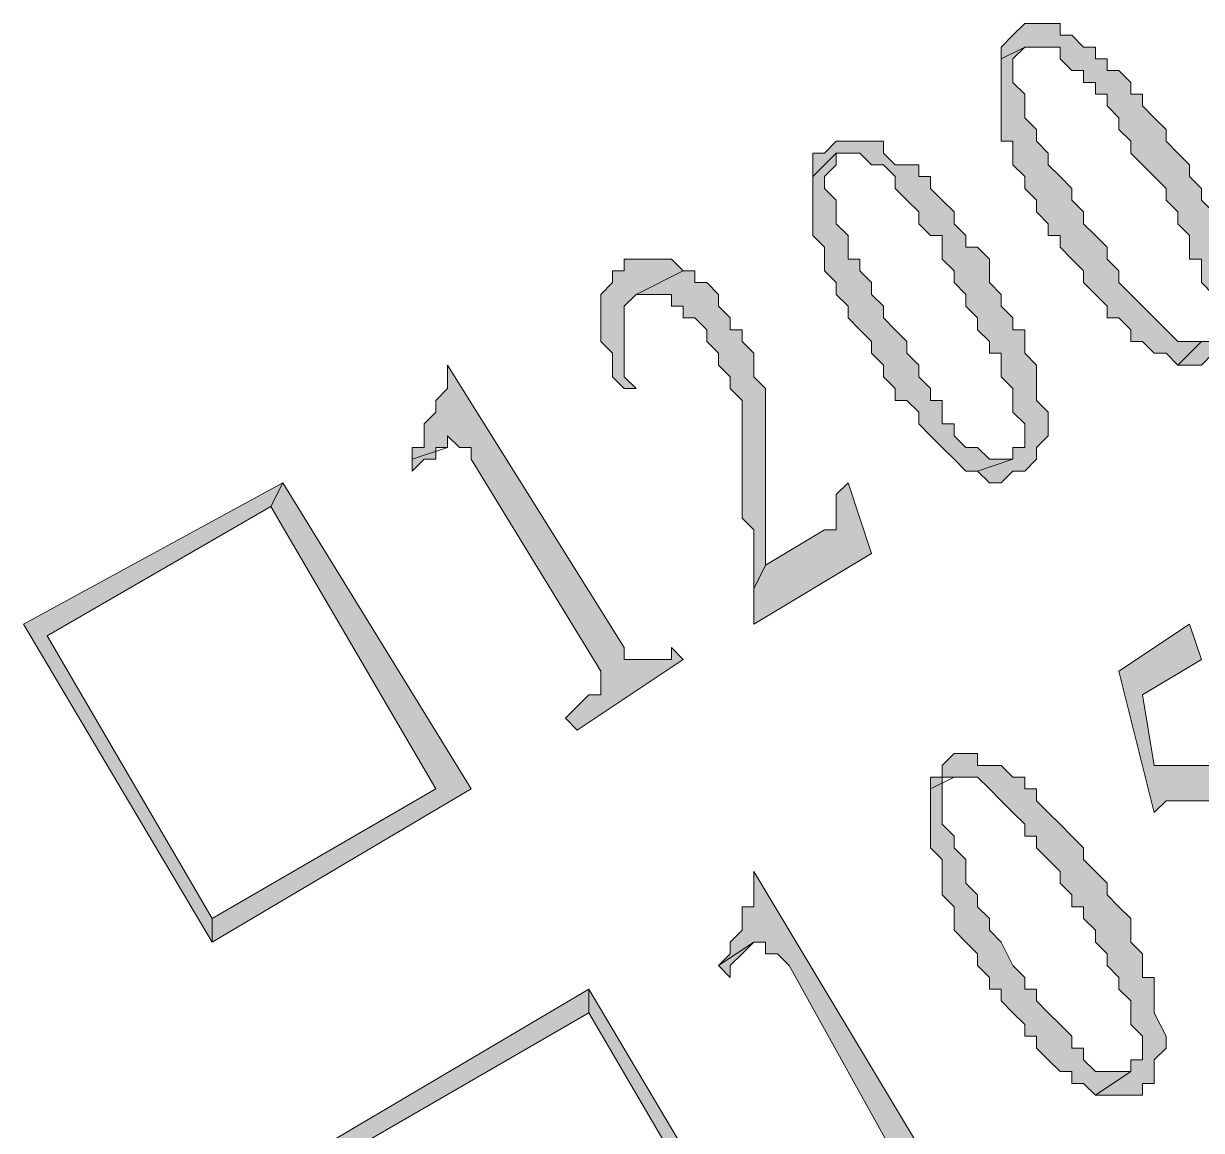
# Model space of a CAD drawing. Header units: millimetres. Extents: x 6 to 291, y 4 to 206.
# Drawn here: x 83.143 to 87.376, y 92.625 to 96.605 of the extents above; entities that cross this region are included whole.
import ezdxf

# ---------------------------------------------------------------- set-up
doc = ezdxf.new("R2010")
doc.units = ezdxf.units.MM
doc.layers.add('C00-00-00', color=7, linetype='Continuous')

msp = doc.modelspace()

# ---------------------------------------------------------------- hatches: boundary and pattern name
at = {"layer": 'C00-00-00'}
h = msp.add_hatch(color=256, dxfattribs=at)
h.dxf.hatch_style = 2
h.paths.add_polyline_path([(86.698665, 96.562339), (86.656331, 96.520006), (86.656331, 96.477672), (86.740998, 96.520006), (86.825665, 96.520006), (86.867998, 96.520006), (86.867998, 96.477672), (86.910331, 96.435339), (86.952665, 96.435339), (86.952665, 96.393006), (86.994998, 96.393006), (86.994998, 96.350672), (87.037331, 96.350672), (87.037331, 96.308339), (87.079665, 96.266006), (87.079665, 96.223672), (87.121998, 96.181339), (87.121998, 96.139006), (87.164331, 96.096672), (87.206665, 96.054339), (87.248998, 96.012006), (87.248998, 95.969672), (87.291331, 95.927339), (87.291331, 95.885006), (87.333665, 95.842672), (87.333665, 95.800339), (87.333665, 95.758006), (87.375998, 95.758006), (87.375998, 95.715672), (87.375998, 95.673339), (87.418331, 95.631006), (87.418331, 95.461672), (87.375998, 95.461672), (87.291331, 95.377006), (87.375998, 95.377006), (87.418331, 95.419339), (87.460665, 95.419339), (87.460665, 95.461672), (87.502998, 95.504006), (87.502998, 95.673339), (87.460665, 95.715672), (87.460665, 95.758006), (87.460665, 95.800339), (87.460665, 95.842672), (87.418331, 95.842672), (87.418331, 95.885006), (87.418331, 95.927339), (87.375998, 95.969672), (87.375998, 96.012006), (87.333665, 96.054339), (87.333665, 96.096672), (87.291331, 96.139006), (87.248998, 96.181339), (87.248998, 96.223672), (87.206665, 96.266006), (87.164331, 96.308339), (87.164331, 96.350672), (87.121998, 96.350672), (87.121998, 96.393006), (87.079665, 96.435339), (87.037331, 96.435339), (87.037331, 96.477672), (86.994998, 96.477672), (86.994998, 96.520006), (86.952665, 96.520006), (86.910331, 96.562339), (86.867998, 96.562339), (86.867998, 96.604672), (86.740998, 96.604672)])
h = msp.add_hatch(color=256, dxfattribs=at)
h.dxf.hatch_style = 2
h.paths.add_polyline_path([(86.65633, 96.47767), (86.65633, 96.308337), (86.65633, 96.266004), (86.65633, 96.181337), (86.698664, 96.181337), (86.698664, 96.139004), (86.698664, 96.09667), (86.740997, 96.054337), (86.740997, 96.012004), (86.78333, 95.96967), (86.78333, 95.927337), (86.825664, 95.885004), (86.825664, 95.84267), (86.867997, 95.84267), (86.867997, 95.800337), (86.91033, 95.758004), (86.952664, 95.71567), (86.952664, 95.673337), (86.994997, 95.631004), (87.03733, 95.58867), (87.03733, 95.546337), (87.079664, 95.546337), (87.121997, 95.504004), (87.121997, 95.46167), (87.16433, 95.46167), (87.206664, 95.419337), (87.248997, 95.419337), (87.29133, 95.377004), (87.375997, 95.46167), (87.333664, 95.46167), (87.29133, 95.46167), (87.248997, 95.504004), (87.206664, 95.546337), (87.16433, 95.58867), (87.121997, 95.631004), (87.079664, 95.673337), (87.079664, 95.71567), (87.03733, 95.758004), (87.03733, 95.800337), (86.994997, 95.84267), (86.952664, 95.885004), (86.952664, 95.927337), (86.91033, 95.96967), (86.91033, 96.012004), (86.867997, 96.054337), (86.825664, 96.09667), (86.825664, 96.139004), (86.78333, 96.181337), (86.78333, 96.22367), (86.740997, 96.266004), (86.740997, 96.308337), (86.740997, 96.35067), (86.698664, 96.393004), (86.698664, 96.47767), (86.740997, 96.520004)])
h = msp.add_hatch(color=256, dxfattribs=at)
h.dxf.hatch_style = 2
h.paths.add_polyline_path([(86.063666, 96.181338), (86.021333, 96.139005), (85.979, 96.139005), (85.979, 96.096672), (85.979, 96.054338), (86.063666, 96.139005), (86.148333, 96.139005), (86.190666, 96.096672), (86.233, 96.096672), (86.275333, 96.054338), (86.275333, 96.012005), (86.317666, 95.969672), (86.36, 95.927338), (86.36, 95.885005), (86.402333, 95.842672), (86.444666, 95.842672), (86.444666, 95.800338), (86.444666, 95.758005), (86.487, 95.715672), (86.487, 95.673338), (86.529333, 95.631005), (86.529333, 95.588672), (86.571666, 95.546338), (86.571666, 95.504005), (86.614, 95.461672), (86.614, 95.419338), (86.656333, 95.419338), (86.656333, 95.377005), (86.656333, 95.334672), (86.698666, 95.292338), (86.698666, 95.250005), (86.698666, 95.207672), (86.741, 95.165338), (86.741, 95.080672), (86.698666, 95.080672), (86.698666, 95.038338), (86.571666, 94.996005), (86.614, 94.953672), (86.656333, 94.953672), (86.698666, 94.996005), (86.741, 94.996005), (86.783333, 95.038338), (86.783333, 95.080672), (86.825666, 95.123005), (86.825666, 95.207672), (86.783333, 95.250005), (86.783333, 95.292338), (86.783333, 95.334672), (86.783333, 95.377005), (86.741, 95.419338), (86.741, 95.461672), (86.741, 95.504005), (86.698666, 95.504005), (86.698666, 95.546338), (86.656333, 95.588672), (86.656333, 95.631005), (86.614, 95.673338), (86.614, 95.715672), (86.614, 95.758005), (86.571666, 95.800338), (86.529333, 95.800338), (86.529333, 95.842672), (86.487, 95.885005), (86.487, 95.927338), (86.444666, 95.969672), (86.402333, 96.012005), (86.402333, 96.054338), (86.36, 96.054338), (86.36, 96.096672), (86.317666, 96.096672), (86.275333, 96.096672), (86.233, 96.139005), (86.233, 96.181338), (86.190666, 96.181338), (86.148333, 96.181338)])
h = msp.add_hatch(color=256, dxfattribs=at)
h.dxf.hatch_style = 2
h.paths.add_polyline_path([(85.978998, 96.054336), (85.978998, 95.969669), (85.978998, 95.885002), (85.978998, 95.842669), (86.021331, 95.800336), (86.021331, 95.758002), (86.021331, 95.715669), (86.063664, 95.673336), (86.063664, 95.631002), (86.105998, 95.588669), (86.105998, 95.546336), (86.148331, 95.504002), (86.190664, 95.461669), (86.190664, 95.419336), (86.232998, 95.377002), (86.232998, 95.334669), (86.275331, 95.292336), (86.275331, 95.250002), (86.317664, 95.250002), (86.359998, 95.207669), (86.359998, 95.165336), (86.402331, 95.123002), (86.444664, 95.080669), (86.486998, 95.038336), (86.529331, 94.996002), (86.571664, 94.996002), (86.698664, 95.038336), (86.613998, 95.038336), (86.571664, 95.080669), (86.529331, 95.080669), (86.486998, 95.123002), (86.486998, 95.165336), (86.444664, 95.165336), (86.444664, 95.207669), (86.444664, 95.250002), (86.402331, 95.250002), (86.402331, 95.292336), (86.359998, 95.334669), (86.359998, 95.377002), (86.317664, 95.419336), (86.317664, 95.461669), (86.275331, 95.504002), (86.232998, 95.546336), (86.232998, 95.588669), (86.190664, 95.631002), (86.190664, 95.673336), (86.148331, 95.715669), (86.148331, 95.758002), (86.105998, 95.758002), (86.105998, 95.800336), (86.105998, 95.842669), (86.063664, 95.885002), (86.063664, 95.927336), (86.063664, 95.969669), (86.021331, 96.012002), (86.021331, 96.054336), (86.063664, 96.096669), (86.063664, 96.139002)])
h = msp.add_hatch(color=256, dxfattribs=at)
h.dxf.hatch_style = 2
h.paths.add_polyline_path([(85.301665, 95.758004), (85.301665, 95.71567), (85.259332, 95.71567), (85.259332, 95.673337), (85.216998, 95.631004), (85.216998, 95.58867), (85.216998, 95.546337), (85.216998, 95.504004), (85.216998, 95.46167), (85.259332, 95.419337), (85.259332, 95.377004), (85.259332, 95.33467), (85.301665, 95.292337), (85.343998, 95.292337), (85.301665, 95.33467), (85.301665, 95.377004), (85.301665, 95.419337), (85.301665, 95.58867), (85.343998, 95.631004), (85.513332, 95.71567), (85.470998, 95.758004), (85.428665, 95.758004), (85.386332, 95.758004), (85.343998, 95.758004)])
h = msp.add_hatch(color=256, dxfattribs=at)
h.dxf.hatch_style = 2
h.paths.add_polyline_path([(85.513337, 95.715669), (85.344003, 95.631002), (85.386337, 95.631002), (85.42867, 95.631002), (85.471003, 95.631002), (85.471003, 95.588669), (85.513337, 95.588669), (85.513337, 95.546336), (85.55567, 95.546336), (85.598003, 95.504002), (85.598003, 95.461669), (85.640337, 95.419336), (85.640337, 95.377002), (85.68267, 95.334669), (85.68267, 95.292336), (85.725003, 95.250002), (85.725003, 95.165336), (85.725003, 95.123002), (85.725003, 95.038336), (85.725003, 94.826669), (85.767337, 94.784336), (85.767337, 94.572669), (85.80967, 94.657336), (85.80967, 95.165336), (85.80967, 95.207669), (85.80967, 95.292336), (85.767337, 95.334669), (85.767337, 95.377002), (85.767337, 95.419336), (85.725003, 95.461669), (85.725003, 95.504002), (85.68267, 95.504002), (85.68267, 95.546336), (85.640337, 95.588669), (85.640337, 95.631002), (85.598003, 95.673336), (85.55567, 95.673336), (85.55567, 95.715669)])
h = msp.add_hatch(color=256, dxfattribs=at)
h.dxf.hatch_style = 2
h.paths.add_polyline_path([(84.666667, 95.377003), (84.666667, 95.334669), (84.666667, 95.292336), (84.624333, 95.250003), (84.624333, 95.207669), (84.582, 95.165336), (84.582, 95.123003), (84.582, 95.080669), (84.539667, 95.080669), (84.539667, 95.038336), (84.666667, 95.080669), (84.666667, 95.123003), (84.709, 95.080669), (84.751333, 95.080669), (84.751333, 95.038336), (85.217, 94.276336), (85.217, 94.234003), (85.217, 94.191669), (85.174667, 94.191669), (85.132333, 94.149336), (85.09, 94.107003), (85.132333, 94.064669), (85.513333, 94.318669), (85.471, 94.361003), (85.471, 94.318669), (85.428667, 94.318669), (85.344, 94.318669), (85.301667, 94.318669), (85.301667, 94.361003)])
h = msp.add_hatch(color=256, dxfattribs=at)
h.dxf.hatch_style = 2
h.paths.add_polyline_path([(84.539664, 95.038336), (84.539664, 94.996003), (84.581997, 95.038336), (84.62433, 95.038336), (84.62433, 95.08067), (84.666664, 95.08067)])
h = msp.add_hatch(color=256, dxfattribs=at)
h.dxf.hatch_style = 2
h.paths.add_polyline_path([(84.074003, 94.953668), (83.142669, 94.445668), (83.820003, 93.302668), (83.820003, 93.387334), (83.227336, 94.403334), (84.031669, 94.869001)])
h = msp.add_hatch(color=256, dxfattribs=at)
h.dxf.hatch_style = 2
h.paths.add_polyline_path([(84.074003, 94.953668), (84.031669, 94.869001), (84.624336, 93.853001), (83.820003, 93.387334), (83.820003, 93.302668), (84.751336, 93.853001)])
h = msp.add_hatch(color=256, dxfattribs=at)
h.dxf.hatch_style = 2
h.paths.add_polyline_path([(86.106001, 94.953668), (86.063667, 94.911334), (86.063667, 94.826668), (86.063667, 94.784334), (86.021334, 94.784334), (85.809667, 94.657334), (85.767334, 94.572668), (85.767334, 94.488001), (85.767334, 94.445668), (86.190667, 94.699668)])
h = msp.add_hatch(color=256, dxfattribs=at)
h.dxf.hatch_style = 2
h.paths.add_polyline_path([(87.333663, 94.445672), (87.079663, 94.276339), (87.206663, 93.768339), (87.248997, 93.810672), (87.29133, 93.810672), (87.333663, 93.810672), (87.460663, 93.810672), (87.502997, 93.810672), (87.54533, 93.810672), (87.587663, 93.768339), (87.629997, 93.726006), (87.67233, 93.726006), (87.67233, 93.683672), (87.714663, 93.641339), (87.714663, 93.599006), (87.756997, 93.599006), (87.756997, 93.556672), (87.79933, 93.514339), (87.79933, 93.472006), (87.79933, 93.429672), (87.79933, 93.345006), (87.79933, 93.302672), (87.756997, 93.260339), (87.714663, 93.218006), (87.67233, 93.175672), (87.841663, 93.260339), (87.841663, 93.302672), (87.841663, 93.472006), (87.841663, 93.514339), (87.841663, 93.556672), (87.79933, 93.599006), (87.79933, 93.641339), (87.756997, 93.683672), (87.714663, 93.726006), (87.714663, 93.768339), (87.67233, 93.810672), (87.629997, 93.853006), (87.587663, 93.895339), (87.54533, 93.937672), (87.502997, 93.937672), (87.29133, 93.937672), (87.248997, 93.937672), (87.206663, 93.937672), (87.16433, 94.191672), (87.375997, 94.318672)])
h = msp.add_hatch(color=256, dxfattribs=at)
h.dxf.hatch_style = 2
h.paths.add_polyline_path([(86.444667, 93.937669), (86.444667, 93.895336), (86.402334, 93.895336), (86.402334, 93.853002), (86.487, 93.895336), (86.571667, 93.895336), (86.614, 93.853002), (86.656334, 93.810669), (86.698667, 93.768336), (86.741, 93.726002), (86.741, 93.683669), (86.783334, 93.683669), (86.783334, 93.641336), (86.825667, 93.599002), (86.868, 93.556669), (86.868, 93.514336), (86.910334, 93.472002), (86.910334, 93.429669), (86.952667, 93.429669), (86.952667, 93.387336), (86.995, 93.345002), (86.995, 93.302669), (87.037334, 93.260336), (87.037334, 93.218002), (87.079667, 93.175669), (87.079667, 93.133336), (87.122, 93.091002), (87.122, 93.048669), (87.122, 93.006336), (87.164334, 92.964002), (87.164334, 92.879336), (87.122, 92.879336), (87.122, 92.837002), (86.995, 92.752336), (87.037334, 92.752336), (87.122, 92.752336), (87.164334, 92.752336), (87.164334, 92.794669), (87.206667, 92.794669), (87.206667, 92.837002), (87.206667, 92.879336), (87.249, 92.921669), (87.249, 92.964002), (87.206667, 93.048669), (87.206667, 93.091002), (87.206667, 93.133336), (87.206667, 93.175669), (87.164334, 93.175669), (87.164334, 93.218002), (87.164334, 93.260336), (87.122, 93.302669), (87.122, 93.345002), (87.122, 93.387336), (87.079667, 93.429669), (87.037334, 93.472002), (87.037334, 93.514336), (86.995, 93.556669), (86.952667, 93.599002), (86.952667, 93.641336), (86.910334, 93.683669), (86.868, 93.726002), (86.825667, 93.768336), (86.783334, 93.810669), (86.783334, 93.853002), (86.741, 93.853002), (86.741, 93.895336), (86.698667, 93.895336), (86.656334, 93.937669), (86.614, 93.937669), (86.571667, 93.937669), (86.571667, 93.980002), (86.487, 93.980002)])
h = msp.add_hatch(color=256, dxfattribs=at)
h.dxf.hatch_style = 2
h.paths.add_polyline_path([(86.402333, 93.853), (86.402333, 93.726), (86.402333, 93.683667), (86.402333, 93.641333), (86.444666, 93.599), (86.444666, 93.556667), (86.444666, 93.514333), (86.444666, 93.472), (86.486999, 93.429667), (86.486999, 93.387333), (86.486999, 93.345), (86.529333, 93.302667), (86.571666, 93.260333), (86.571666, 93.218), (86.613999, 93.175667), (86.613999, 93.133333), (86.656333, 93.133333), (86.656333, 93.091), (86.698666, 93.048667), (86.740999, 93.006333), (86.740999, 92.964), (86.783333, 92.964), (86.783333, 92.921667), (86.825666, 92.879333), (86.867999, 92.837), (86.910333, 92.837), (86.910333, 92.794667), (86.952666, 92.794667), (86.994999, 92.752333), (87.121999, 92.837), (87.037333, 92.837), (86.994999, 92.837), (86.952666, 92.879333), (86.952666, 92.921667), (86.910333, 92.921667), (86.910333, 92.964), (86.867999, 93.006333), (86.825666, 93.048667), (86.783333, 93.091), (86.783333, 93.133333), (86.740999, 93.133333), (86.740999, 93.175667), (86.698666, 93.218), (86.656333, 93.302667), (86.613999, 93.345), (86.613999, 93.387333), (86.571666, 93.429667), (86.571666, 93.472), (86.529333, 93.514333), (86.529333, 93.556667), (86.529333, 93.599), (86.486999, 93.641333), (86.486999, 93.683667), (86.444666, 93.726), (86.444666, 93.768333), (86.444666, 93.810667), (86.444666, 93.853), (86.444666, 93.895333), (86.486999, 93.895333)])
h = msp.add_hatch(color=256, dxfattribs=at)
h.dxf.hatch_style = 2
h.paths.add_polyline_path([(85.767334, 93.556668), (85.767334, 93.514335), (85.767334, 93.472001), (85.767334, 93.429668), (85.725001, 93.429668), (85.725001, 93.387335), (85.725001, 93.345001), (85.682668, 93.302668), (85.682668, 93.260335), (85.640334, 93.218001), (85.767334, 93.302668), (85.809668, 93.302668), (85.809668, 93.260335), (85.852001, 93.260335), (85.894334, 93.218001), (86.317668, 92.456001), (86.317668, 92.371335), (86.275334, 92.329001), (86.233001, 92.286668), (86.233001, 92.244335), (86.614001, 92.456001), (86.571668, 92.498335), (86.529334, 92.498335), (86.487001, 92.456001), (86.444668, 92.456001), (86.444668, 92.498335), (86.402334, 92.498335)])
h = msp.add_hatch(color=256, dxfattribs=at)
h.dxf.hatch_style = 2
h.paths.add_polyline_path([(85.640331, 93.218002), (85.682665, 93.175669), (85.682665, 93.218002), (85.724998, 93.260335), (85.767331, 93.302669)])
h = msp.add_hatch(color=256, dxfattribs=at)
h.dxf.hatch_style = 2
h.paths.add_polyline_path([(85.17467, 93.133333), (84.243337, 92.583), (84.92067, 91.44), (84.963003, 91.567), (84.370337, 92.583), (85.17467, 93.048666)])
h = msp.add_hatch(color=256, dxfattribs=at)
h.dxf.hatch_style = 2
h.paths.add_polyline_path([(85.17467, 93.133333), (85.17467, 93.048666), (85.767337, 92.032666), (84.963003, 91.567), (84.92067, 91.44), (85.852003, 91.990333)])

# ---------------------------------------------------------------- linework, layer by layer
at = {"layer": 'C00-00-00', "lineweight": 13}
for points in [[(87.418331, 95.927339), (87.375998, 95.969672), (87.375998, 96.012006), (87.333665, 96.054339), (87.333665, 96.096672), (87.291331, 96.139006), (87.248998, 96.181339), (87.248998, 96.223672), (87.206665, 96.266006), (87.164331, 96.308339), (87.164331, 96.350672), (87.121998, 96.350672), (87.121998, 96.393006), (87.079665, 96.435339), (87.037331, 96.435339), (87.037331, 96.477672), (86.994998, 96.477672), (86.994998, 96.520006), (86.952665, 96.520006), (86.910331, 96.562339), (86.867998, 96.562339), (86.867998, 96.604672), (86.740998, 96.604672), (86.698665, 96.562339), (86.656331, 96.520006), (86.656331, 96.477672), (86.740998, 96.520006), (86.825665, 96.520006), (86.867998, 96.520006), (86.867998, 96.477672), (86.910331, 96.435339), (86.952665, 96.435339), (86.952665, 96.393006), (86.994998, 96.393006), (86.994998, 96.350672), (87.037331, 96.350672), (87.037331, 96.308339), (87.079665, 96.266006), (87.079665, 96.223672), (87.121998, 96.181339), (87.121998, 96.139006), (87.164331, 96.096672), (87.206665, 96.054339), (87.248998, 96.012006), (87.248998, 95.969672), (87.291331, 95.927339), (87.291331, 95.885006), (87.333665, 95.842672), (87.333665, 95.800339), (87.333665, 95.758006), (87.375998, 95.758006), (87.375998, 95.715672), (87.375998, 95.673339), (87.418331, 95.631006)], [(87.418331, 95.461672), (87.375998, 95.461672), (87.291331, 95.377006), (87.375998, 95.377006), (87.418331, 95.419339)], [(87.502997, 93.937672), (87.29133, 93.937672), (87.248997, 93.937672), (87.206663, 93.937672), (87.16433, 94.191672), (87.375997, 94.318672), (87.333663, 94.445672), (87.079663, 94.276339), (87.206663, 93.768339), (87.248997, 93.810672), (87.29133, 93.810672), (87.333663, 93.810672), (87.460663, 93.810672)], [(86.402334, 92.498335), (85.767334, 93.556668), (85.767334, 93.514335), (85.767334, 93.472001), (85.767334, 93.429668), (85.725001, 93.429668), (85.725001, 93.387335), (85.725001, 93.345001), (85.682668, 93.302668), (85.682668, 93.260335), (85.640334, 93.218001), (85.767334, 93.302668), (85.809668, 93.302668), (85.809668, 93.260335), (85.852001, 93.260335), (85.894334, 93.218001), (86.317668, 92.456001)]]:
    msp.add_lwpolyline(points, dxfattribs=at)
for points in [[(86.65633, 96.47767), (86.65633, 96.308337), (86.65633, 96.266004), (86.65633, 96.181337), (86.698664, 96.181337), (86.698664, 96.139004), (86.698664, 96.09667), (86.740997, 96.054337), (86.740997, 96.012004), (86.78333, 95.96967), (86.78333, 95.927337), (86.825664, 95.885004), (86.825664, 95.84267), (86.867997, 95.84267), (86.867997, 95.800337), (86.91033, 95.758004), (86.952664, 95.71567), (86.952664, 95.673337), (86.994997, 95.631004), (87.03733, 95.58867), (87.03733, 95.546337), (87.079664, 95.546337), (87.121997, 95.504004), (87.121997, 95.46167), (87.16433, 95.46167), (87.206664, 95.419337), (87.248997, 95.419337), (87.29133, 95.377004), (87.375997, 95.46167), (87.333664, 95.46167), (87.29133, 95.46167), (87.248997, 95.504004), (87.206664, 95.546337), (87.16433, 95.58867), (87.121997, 95.631004), (87.079664, 95.673337), (87.079664, 95.71567), (87.03733, 95.758004), (87.03733, 95.800337), (86.994997, 95.84267), (86.952664, 95.885004), (86.952664, 95.927337), (86.91033, 95.96967), (86.91033, 96.012004), (86.867997, 96.054337), (86.825664, 96.09667), (86.825664, 96.139004), (86.78333, 96.181337), (86.78333, 96.22367), (86.740997, 96.266004), (86.740997, 96.308337), (86.740997, 96.35067), (86.698664, 96.393004), (86.698664, 96.47767), (86.740997, 96.520004)], [(86.063666, 96.181338), (86.021333, 96.139005), (85.979, 96.139005), (85.979, 96.096672), (85.979, 96.054338), (86.063666, 96.139005), (86.148333, 96.139005), (86.190666, 96.096672), (86.233, 96.096672), (86.275333, 96.054338), (86.275333, 96.012005), (86.317666, 95.969672), (86.36, 95.927338), (86.36, 95.885005), (86.402333, 95.842672), (86.444666, 95.842672), (86.444666, 95.800338), (86.444666, 95.758005), (86.487, 95.715672), (86.487, 95.673338), (86.529333, 95.631005), (86.529333, 95.588672), (86.571666, 95.546338), (86.571666, 95.504005), (86.614, 95.461672), (86.614, 95.419338), (86.656333, 95.419338), (86.656333, 95.377005), (86.656333, 95.334672), (86.698666, 95.292338), (86.698666, 95.250005), (86.698666, 95.207672), (86.741, 95.165338), (86.741, 95.080672), (86.698666, 95.080672), (86.698666, 95.038338), (86.571666, 94.996005), (86.614, 94.953672), (86.656333, 94.953672), (86.698666, 94.996005), (86.741, 94.996005), (86.783333, 95.038338), (86.783333, 95.080672), (86.825666, 95.123005), (86.825666, 95.207672), (86.783333, 95.250005), (86.783333, 95.292338), (86.783333, 95.334672), (86.783333, 95.377005), (86.741, 95.419338), (86.741, 95.461672), (86.741, 95.504005), (86.698666, 95.504005), (86.698666, 95.546338), (86.656333, 95.588672), (86.656333, 95.631005), (86.614, 95.673338), (86.614, 95.715672), (86.614, 95.758005), (86.571666, 95.800338), (86.529333, 95.800338), (86.529333, 95.842672), (86.487, 95.885005), (86.487, 95.927338), (86.444666, 95.969672), (86.402333, 96.012005), (86.402333, 96.054338), (86.36, 96.054338), (86.36, 96.096672), (86.317666, 96.096672), (86.275333, 96.096672), (86.233, 96.139005), (86.233, 96.181338), (86.190666, 96.181338), (86.148333, 96.181338)], [(85.978998, 96.054336), (85.978998, 95.969669), (85.978998, 95.885002), (85.978998, 95.842669), (86.021331, 95.800336), (86.021331, 95.758002), (86.021331, 95.715669), (86.063664, 95.673336), (86.063664, 95.631002), (86.105998, 95.588669), (86.105998, 95.546336), (86.148331, 95.504002), (86.190664, 95.461669), (86.190664, 95.419336), (86.232998, 95.377002), (86.232998, 95.334669), (86.275331, 95.292336), (86.275331, 95.250002), (86.317664, 95.250002), (86.359998, 95.207669), (86.359998, 95.165336), (86.402331, 95.123002), (86.444664, 95.080669), (86.486998, 95.038336), (86.529331, 94.996002), (86.571664, 94.996002), (86.698664, 95.038336), (86.613998, 95.038336), (86.571664, 95.080669), (86.529331, 95.080669), (86.486998, 95.123002), (86.486998, 95.165336), (86.444664, 95.165336), (86.444664, 95.207669), (86.444664, 95.250002), (86.402331, 95.250002), (86.402331, 95.292336), (86.359998, 95.334669), (86.359998, 95.377002), (86.317664, 95.419336), (86.317664, 95.461669), (86.275331, 95.504002), (86.232998, 95.546336), (86.232998, 95.588669), (86.190664, 95.631002), (86.190664, 95.673336), (86.148331, 95.715669), (86.148331, 95.758002), (86.105998, 95.758002), (86.105998, 95.800336), (86.105998, 95.842669), (86.063664, 95.885002), (86.063664, 95.927336), (86.063664, 95.969669), (86.021331, 96.012002), (86.021331, 96.054336), (86.063664, 96.096669), (86.063664, 96.139002)], [(85.301665, 95.758004), (85.301665, 95.71567), (85.259332, 95.71567), (85.259332, 95.673337), (85.216998, 95.631004), (85.216998, 95.58867), (85.216998, 95.546337), (85.216998, 95.504004), (85.216998, 95.46167), (85.259332, 95.419337), (85.259332, 95.377004), (85.259332, 95.33467), (85.301665, 95.292337), (85.343998, 95.292337), (85.301665, 95.33467), (85.301665, 95.377004), (85.301665, 95.419337), (85.301665, 95.58867), (85.343998, 95.631004), (85.513332, 95.71567), (85.470998, 95.758004), (85.428665, 95.758004), (85.386332, 95.758004), (85.343998, 95.758004)], [(85.513337, 95.715669), (85.344003, 95.631002), (85.386337, 95.631002), (85.42867, 95.631002), (85.471003, 95.631002), (85.471003, 95.588669), (85.513337, 95.588669), (85.513337, 95.546336), (85.55567, 95.546336), (85.598003, 95.504002), (85.598003, 95.461669), (85.640337, 95.419336), (85.640337, 95.377002), (85.68267, 95.334669), (85.68267, 95.292336), (85.725003, 95.250002), (85.725003, 95.165336), (85.725003, 95.123002), (85.725003, 95.038336), (85.725003, 94.826669), (85.767337, 94.784336), (85.767337, 94.572669), (85.80967, 94.657336), (85.80967, 95.165336), (85.80967, 95.207669), (85.80967, 95.292336), (85.767337, 95.334669), (85.767337, 95.377002), (85.767337, 95.419336), (85.725003, 95.461669), (85.725003, 95.504002), (85.68267, 95.504002), (85.68267, 95.546336), (85.640337, 95.588669), (85.640337, 95.631002), (85.598003, 95.673336), (85.55567, 95.673336), (85.55567, 95.715669)], [(84.666667, 95.377003), (84.666667, 95.334669), (84.666667, 95.292336), (84.624333, 95.250003), (84.624333, 95.207669), (84.582, 95.165336), (84.582, 95.123003), (84.582, 95.080669), (84.539667, 95.080669), (84.539667, 95.038336), (84.666667, 95.080669), (84.666667, 95.123003), (84.709, 95.080669), (84.751333, 95.080669), (84.751333, 95.038336), (85.217, 94.276336), (85.217, 94.234003), (85.217, 94.191669), (85.174667, 94.191669), (85.132333, 94.149336), (85.09, 94.107003), (85.132333, 94.064669), (85.513333, 94.318669), (85.471, 94.361003), (85.471, 94.318669), (85.428667, 94.318669), (85.344, 94.318669), (85.301667, 94.318669), (85.301667, 94.361003)], [(84.539664, 95.038336), (84.539664, 94.996003), (84.581997, 95.038336), (84.62433, 95.038336), (84.62433, 95.08067), (84.666664, 95.08067)], [(84.074003, 94.953668), (83.142669, 94.445668), (83.820003, 93.302668), (83.820003, 93.387334), (83.227336, 94.403334), (84.031669, 94.869001)], [(84.074003, 94.953668), (84.031669, 94.869001), (84.624336, 93.853001), (83.820003, 93.387334), (83.820003, 93.302668), (84.751336, 93.853001)], [(86.106001, 94.953668), (86.063667, 94.911334), (86.063667, 94.826668), (86.063667, 94.784334), (86.021334, 94.784334), (85.809667, 94.657334), (85.767334, 94.572668), (85.767334, 94.488001), (85.767334, 94.445668), (86.190667, 94.699668)], [(86.444667, 93.937669), (86.444667, 93.895336), (86.402334, 93.895336), (86.402334, 93.853002), (86.487, 93.895336), (86.571667, 93.895336), (86.614, 93.853002), (86.656334, 93.810669), (86.698667, 93.768336), (86.741, 93.726002), (86.741, 93.683669), (86.783334, 93.683669), (86.783334, 93.641336), (86.825667, 93.599002), (86.868, 93.556669), (86.868, 93.514336), (86.910334, 93.472002), (86.910334, 93.429669), (86.952667, 93.429669), (86.952667, 93.387336), (86.995, 93.345002), (86.995, 93.302669), (87.037334, 93.260336), (87.037334, 93.218002), (87.079667, 93.175669), (87.079667, 93.133336), (87.122, 93.091002), (87.122, 93.048669), (87.122, 93.006336), (87.164334, 92.964002), (87.164334, 92.879336), (87.122, 92.879336), (87.122, 92.837002), (86.995, 92.752336), (87.037334, 92.752336), (87.122, 92.752336), (87.164334, 92.752336), (87.164334, 92.794669), (87.206667, 92.794669), (87.206667, 92.837002), (87.206667, 92.879336), (87.249, 92.921669), (87.249, 92.964002), (87.206667, 93.048669), (87.206667, 93.091002), (87.206667, 93.133336), (87.206667, 93.175669), (87.164334, 93.175669), (87.164334, 93.218002), (87.164334, 93.260336), (87.122, 93.302669), (87.122, 93.345002), (87.122, 93.387336), (87.079667, 93.429669), (87.037334, 93.472002), (87.037334, 93.514336), (86.995, 93.556669), (86.952667, 93.599002), (86.952667, 93.641336), (86.910334, 93.683669), (86.868, 93.726002), (86.825667, 93.768336), (86.783334, 93.810669), (86.783334, 93.853002), (86.741, 93.853002), (86.741, 93.895336), (86.698667, 93.895336), (86.656334, 93.937669), (86.614, 93.937669), (86.571667, 93.937669), (86.571667, 93.980002), (86.487, 93.980002)], [(86.402333, 93.853), (86.402333, 93.726), (86.402333, 93.683667), (86.402333, 93.641333), (86.444666, 93.599), (86.444666, 93.556667), (86.444666, 93.514333), (86.444666, 93.472), (86.486999, 93.429667), (86.486999, 93.387333), (86.486999, 93.345), (86.529333, 93.302667), (86.571666, 93.260333), (86.571666, 93.218), (86.613999, 93.175667), (86.613999, 93.133333), (86.656333, 93.133333), (86.656333, 93.091), (86.698666, 93.048667), (86.740999, 93.006333), (86.740999, 92.964), (86.783333, 92.964), (86.783333, 92.921667), (86.825666, 92.879333), (86.867999, 92.837), (86.910333, 92.837), (86.910333, 92.794667), (86.952666, 92.794667), (86.994999, 92.752333), (87.121999, 92.837), (87.037333, 92.837), (86.994999, 92.837), (86.952666, 92.879333), (86.952666, 92.921667), (86.910333, 92.921667), (86.910333, 92.964), (86.867999, 93.006333), (86.825666, 93.048667), (86.783333, 93.091), (86.783333, 93.133333), (86.740999, 93.133333), (86.740999, 93.175667), (86.698666, 93.218), (86.656333, 93.302667), (86.613999, 93.345), (86.613999, 93.387333), (86.571666, 93.429667), (86.571666, 93.472), (86.529333, 93.514333), (86.529333, 93.556667), (86.529333, 93.599), (86.486999, 93.641333), (86.486999, 93.683667), (86.444666, 93.726), (86.444666, 93.768333), (86.444666, 93.810667), (86.444666, 93.853), (86.444666, 93.895333), (86.486999, 93.895333)], [(85.640331, 93.218002), (85.682665, 93.175669), (85.682665, 93.218002), (85.724998, 93.260335), (85.767331, 93.302669)], [(85.17467, 93.133333), (84.243337, 92.583), (84.92067, 91.44), (84.963003, 91.567), (84.370337, 92.583), (85.17467, 93.048666)], [(85.17467, 93.133333), (85.17467, 93.048666), (85.767337, 92.032666), (84.963003, 91.567), (84.92067, 91.44), (85.852003, 91.990333)]]:
    msp.add_lwpolyline(points, close=True, dxfattribs=at)

doc.saveas('drawing.dxf')
